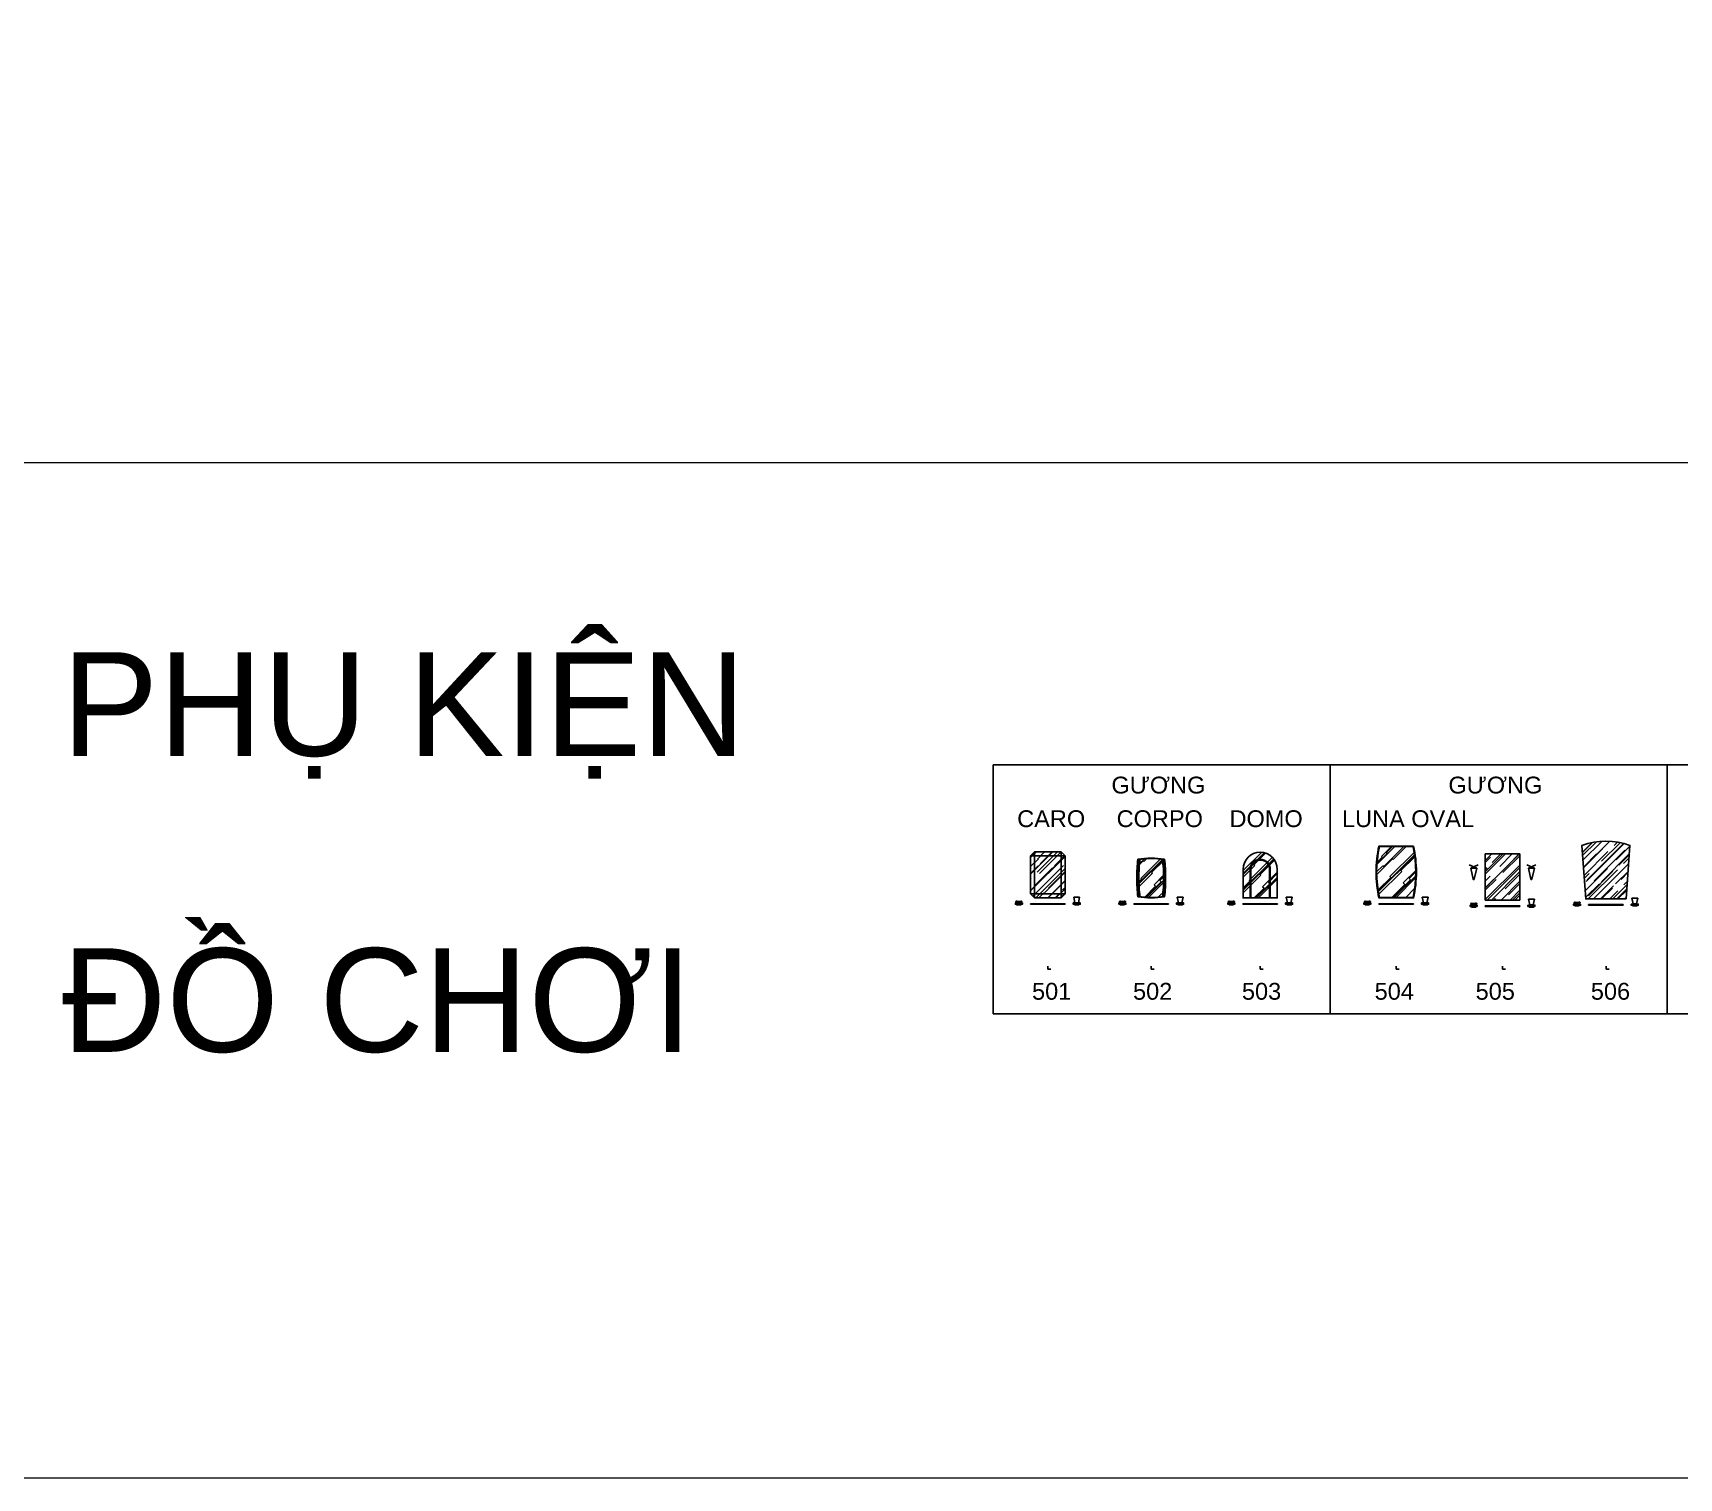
# Model space of a CAD drawing. Header units: inches. Extents: x 242965 to 445791, y 236206 to 423703.
# Drawn here: x 354553 to 383132, y 236206 to 261299 of the extents above; entities that cross this region are included whole.
import ezdxf

# ---------------------------------------------------------------- set-up
doc = ezdxf.new("R2010")
doc.units = ezdxf.units.IN
doc.header["$MEASUREMENT"] = 0
doc.layers.add('2', color=181, linetype='Continuous', lineweight=20)
doc.layers.add('e', color=96, linetype='Continuous', lineweight=5)
doc.layers.add('HATCH', color=8, linetype='Continuous')
doc.layers.add('wc', color=144, linetype='Continuous')
doc.styles.add('Vni-Helve', font='')
doc.styles.get('Vni-Helve').set_extended_font_data('VNI-Helve')

# ---------------------------------------------------------------- blocks, each defined once
blk = doc.blocks.new('501')
at = {"layer": 'wc'}
h = blk.add_hatch(dxfattribs=at)
h.set_pattern_fill('AR-RROOF', color=8, scale=150, angle=45, style=0)
h.set_pattern_definition([(45, (-99222.41, -5562.88), (127.27922, 339.41125), [2250, -300, 750, -150]), (45, (-99134.38, -5368.78), (-247.13382, 35.0018), [450, -49.5, 900, -112.5]), (45, (-99259.53, -5419.69), (480.47906, 622.60752), [1200, -210, 600, -150])])
h.paths.add_polyline_path([(-230, 2037), (-300, 1967), (-300, 1307), (-230, 1237), (230, 1237), (300, 1307), (300, 1967), (230, 2037)])
at = {"layer": 'HATCH', "linetype": 'Continuous'}
blk.add_lwpolyline([(-230, 2037), (-300, 1967), (-300, 1307), (-230, 1237), (230, 1237), (300, 1307), (300, 1967), (230, 2037)], close=True, dxfattribs=at)
at = {"layer": 'wc'}
for p, q in [((-230, 2037), (-230, 1237)), ((-300, 1307), (300, 1307))]:
    blk.add_line(p, q, dxfattribs=at)
at = {"layer": 'wc', "color": 4}
blk.add_lwpolyline([(-230, 2037), (-300, 1967), (-300, 1307), (-230, 1237), (230, 1237), (300, 1307), (300, 1967), (230, 2037)], close=True, dxfattribs=at)
at = {"layer": 'wc'}
for points in [[(230, 1237), (230, 2037)], [(-300, 1967), (300, 1967)], [(471, 1152), (449, 1251)], [(553, 1251), (449, 1251)], [(471, 1152), (531, 1152)], [(531, 1152), (553, 1251)], [(-300, 1137), (300, 1137)], [(300, 1137), (-300, 1137)], [(-300, 1137), (-300, 1127)], [(-300, 1127), (300, 1127)], [(300, 1137), (300, 1127)], [(50, 0), (0, 0), (0, 50)]]:
    blk.add_lwpolyline(points, dxfattribs=at)
for points in [[(-441, 1149), (-562, 1149), (-562, 1127), (-441, 1127)], [(441, 1149), (562, 1149), (562, 1127), (441, 1127)], [(-462, 1115), (-538, 1115), (-538, 1126), (-462, 1126)], [(462, 1115), (538, 1115), (538, 1126), (462, 1126)]]:
    blk.add_lwpolyline(points, close=True, dxfattribs=at)
for points in [[(-540, 1180, 0.795318), (-549, 1159)], [(-549, 1159, 0.066004), (-531, 1149)], [(-540, 1180, 0.111001), (-462, 1181)], [(-472, 1149, 0.076486), (-452, 1161)], [(-452, 1161, 0.795318), (-462, 1181)]]:
    blk.add_lwpolyline(points, format="xyb", dxfattribs=at)
blk = doc.blocks.new('503')
at = {"layer": 'HATCH', "linetype": 'Continuous'}
blk.add_lwpolyline([(297, 1732, 1), (-297, 1732), (-297, 1237), (297, 1237), (297, 1726)], format="xyb", dxfattribs=at)
at = {"layer": 'wc', "color": 8}
for p, q in [((-299, 1708), (23, 2028)), ((-297, 1661), (66, 2021)), ((-297, 1645), (79, 2018)), ((-109, 1811), (94, 2013)), ((-297, 1389), (234, 1915)), ((-297, 1372), (241, 1906)), ((-297, 1598), (-95, 1797)), ((-192, 1542), (210, 1941)), ((-163, 1732), (-163, 1237)), ((-95, 1797), (-109, 1811)), ((-2, 1645), (249, 1894)), ((163, 1732), (163, 1237)), ((-285, 1694), (-299, 1708)), ((-297, 1682), (-285, 1694)), ((-297, 1325), (12, 1631)), ((-297, 1410), (-178, 1528)), ((-178, 1528), (-192, 1542)), ((-83, 1237), (165, 1484)), ((-62, 1237), (297, 1594)), ((-29, 1237), (297, 1561)), ((12, 1631), (-2, 1645)), ((40, 1432), (297, 1686)), ((66, 1406), (40, 1432)), ((143, 1507), (297, 1660)), ((165, 1484), (143, 1507)), ((-104, 1237), (66, 1406))]:
    blk.add_line(p, q, dxfattribs=at)
at = {"layer": 'wc', "color": 7}
for p, q in [((-297, 1237), (-297, 1726)), ((297, 1237), (297, 1732)), ((-297, 1237), (297, 1237))]:
    blk.add_line(p, q, dxfattribs=at)
at = {"layer": 'wc'}
for p, q in [((-175, 1732), (-175, 1237)), ((175, 1732), (175, 1237))]:
    blk.add_line(p, q, dxfattribs=at)
at = {"layer": 'wc', "color": 7}
blk.add_lwpolyline([(297, 1732, 1), (-297, 1732), (-297, 1237), (297, 1237), (297, 1726)], format="xyb", dxfattribs=at)
at = {"layer": 'wc'}
for points in [[(-441, 1149), (-562, 1149), (-562, 1127), (-441, 1127)], [(441, 1149), (562, 1149), (562, 1127), (441, 1127)], [(-462, 1115), (-538, 1115), (-538, 1126), (-462, 1126)], [(462, 1115), (538, 1115), (538, 1126), (462, 1126)]]:
    blk.add_lwpolyline(points, close=True, dxfattribs=at)
for points in [[(-540, 1180, 0.795318), (-549, 1159)], [(-549, 1159, 0.066004), (-531, 1149)], [(-540, 1180, 0.111001), (-462, 1181)], [(-472, 1149, 0.076486), (-452, 1161)], [(-452, 1161, 0.795318), (-462, 1181)]]:
    blk.add_lwpolyline(points, format="xyb", dxfattribs=at)
for points in [[(553, 1251), (449, 1251)], [(471, 1152), (449, 1251)], [(471, 1152), (531, 1152)], [(531, 1152), (553, 1251)], [(300, 1137), (-300, 1137)], [(-300, 1137), (300, 1137)], [(-300, 1137), (-300, 1127)], [(-300, 1127), (300, 1127)], [(300, 1137), (300, 1127)], [(50, 0), (0, 0), (0, 50)]]:
    blk.add_lwpolyline(points, dxfattribs=at)
blk.add_arc((0, 1732), 175, 0, 180, dxfattribs=at)
at = {"layer": 'wc', "color": 8}
blk.add_arc((0, 1732), 163, 0, 180, dxfattribs=at)
blk = doc.blocks.new('502')
at = {"layer": 'HATCH', "linetype": 'Continuous'}
blk.add_lwpolyline([(231, 1909, 0.081386), (-231, 1909), (-231, 1909, 0.034088), (-250, 1583), (-250, 1583, 0.034088), (-231, 1256, 0.081386), (231, 1256, 0.034088), (250, 1583), (250, 1583, 0.034088), (231, 1909)], format="xyb", close=True, dxfattribs=at)
at = {"layer": 'wc'}
for p, q in [((-223, 1904), (-231, 1909)), ((223, 1904), (231, 1909)), ((-223, 1261), (-231, 1256)), ((223, 1261), (231, 1256))]:
    blk.add_line(p, q, dxfattribs=at)
at = {"layer": 'wc', "color": 8}
for p, q in [((-214, 1497), (203, 1910)), ((-213, 1480), (218, 1908)), ((-206, 1816), (-139, 1882)), ((-204, 1834), (-119, 1918)), ((-183, 1576), (158, 1915)), ((-139, 1882), (-128, 1871)), ((-128, 1871), (-78, 1921)), ((7, 1679), (235, 1906)), ((-214, 1517), (-169, 1562)), ((-211, 1435), (21, 1665)), ((-169, 1562), (-183, 1576)), ((-119, 1247), (75, 1440)), ((-100, 1246), (174, 1518)), ((-80, 1245), (214, 1537)), ((-48, 1244), (214, 1504)), ((21, 1665), (7, 1679)), ((49, 1466), (214, 1630)), ((75, 1440), (49, 1466)), ((151, 1541), (214, 1604)), ((174, 1518), (151, 1541)), ((123, 1248), (246, 1370))]:
    blk.add_line(p, q, dxfattribs=at)
at = {"layer": 'wc'}
for points in [[(-441, 1149), (-562, 1149), (-562, 1127), (-441, 1127)], [(441, 1149), (562, 1149), (562, 1127), (441, 1127)], [(-462, 1115), (-538, 1115), (-538, 1126), (-462, 1126)], [(462, 1115), (538, 1115), (538, 1126), (462, 1126)]]:
    blk.add_lwpolyline(points, close=True, dxfattribs=at)
for points in [[(-540, 1180, 0.795318), (-549, 1159)], [(-549, 1159, 0.066004), (-531, 1149)], [(-540, 1180, 0.111001), (-462, 1181)], [(-472, 1149, 0.076486), (-452, 1161)], [(-452, 1161, 0.795318), (-462, 1181)]]:
    blk.add_lwpolyline(points, format="xyb", dxfattribs=at)
for points in [[(553, 1251), (449, 1251)], [(471, 1152), (449, 1251)], [(471, 1152), (531, 1152)], [(531, 1152), (553, 1251)], [(-300, 1137), (-300, 1127)], [(300, 1137), (-300, 1137)], [(-300, 1137), (300, 1137)], [(-300, 1127), (300, 1127)], [(300, 1137), (300, 1127)], [(50, 0), (0, 0), (0, 50)]]:
    blk.add_lwpolyline(points, dxfattribs=at)
at = {"layer": 'wc', "color": 7}
for centre, radius, start, end in [((2152, 1612), 2402, 172.8749, 180.6843), ((10, 380), 1548, 90.3542, 98.9514), ((-10, 380), 1548, 81.0486, 89.6458), ((-2152, 1612), 2402, 359.3157, 7.1251), ((2152, 1554), 2402, 179.3157, 187.1251), ((-2152, 1554), 2402, 352.8749, 0.6843), ((10, 2785), 1548, 261.0486, 269.6458), ((-10, 2785), 1548, 270.3542, 278.9514)]:
    blk.add_arc(centre, radius, start, end, dxfattribs=at)
at = {"layer": 'wc', "color": 8}
for centre, radius, start, end in [((2152, 1612), 2393, 172.9703, 180.6867), ((2152, 1612), 2385, 172.9125, 180.6892), ((2152, 1612), 2366, 172.7926, 180.6946), ((-2152, 1612), 2366, 359.3054, 7.2074), ((-2152, 1612), 2385, 359.3108, 7.0875), ((-2152, 1612), 2393, 359.3133, 7.0297), ((2152, 1554), 2393, 179.3133, 187.0297), ((2152, 1554), 2385, 179.3108, 187.0875), ((2152, 1554), 2366, 179.3054, 187.2074), ((-2152, 1554), 2366, 352.7926, 0.6946), ((-2152, 1554), 2385, 352.9125, 0.6892), ((-2152, 1554), 2393, 352.9703, 0.6867)]:
    blk.add_arc(centre, radius, start, end, dxfattribs=at)
at = {"layer": 'wc'}
for centre, start, end in [((10, 380), 90.3556, 98.6923), ((-10, 380), 81.3077, 89.6444), ((10, 2785), 261.3077, 269.6444), ((-10, 2785), 270.3556, 278.6923)]:
    blk.add_arc(centre, 1542, start, end, dxfattribs=at)
blk = doc.blocks.new('506')
at = {"layer": 'wc'}
h = blk.add_hatch(dxfattribs=at)
h.set_pattern_fill('AR-RROOF', color=8, scale=150, angle=45, style=0)
h.set_pattern_definition([(45, (-108918.34, -5562.88), (127.27922, 339.41125), [2250, -300, 750, -150]), (45, (-108830.3, -5368.78), (-247.13382, 35.0018), [450, -49.5, 900, -112.5]), (45, (-108955.46, -5419.69), (480.47906, 622.60752), [1200, -210, 600, -150])])
edge = h.paths.add_edge_path()
edge.add_line((343, 1220), (410, 2149))
edge.add_line((410, 2149), (410, 2149))
edge.add_arc((-7, 971), 1249, 70.5293, 109.4707)
edge.add_line((-423, 2149), (-423, 2149))
edge.add_line((-423, 2149), (-357, 1220))
edge.add_line((-357, 1220), (343, 1220))
at = {"layer": 'HATCH', "linetype": 'Continuous'}
blk.add_lwpolyline([(343, 1220), (410, 2149), (410, 2149, 0.171569), (-423, 2149), (-423, 2149), (-357, 1220)], format="xyb", close=True, dxfattribs=at)
at = {"layer": 'wc', "color": 4}
blk.add_lwpolyline([(343, 1220), (410, 2149), (410, 2149, 0.171569), (-423, 2149), (-423, 2149), (-357, 1220)], format="xyb", close=True, dxfattribs=at)
at = {"layer": 'wc'}
for points in [[(-546, 1162, 0.795318), (-556, 1142)], [(-546, 1162, 0.111001), (-469, 1164)], [(-479, 1131, 0.076486), (-459, 1144)], [(-459, 1144, 0.795318), (-469, 1164)], [(-556, 1142, 0.066004), (-538, 1131)]]:
    blk.add_lwpolyline(points, format="xyb", dxfattribs=at)
for points in [[(464, 1135), (443, 1233)], [(546, 1233), (443, 1233)], [(525, 1135), (546, 1233)], [(-307, 1120), (293, 1120)], [(-307, 1120), (-307, 1110)], [(293, 1120), (-307, 1120)], [(-307, 1110), (293, 1110)], [(293, 1120), (293, 1110)], [(464, 1135), (525, 1135)], [(50, 0), (0, 0), (0, 50)]]:
    blk.add_lwpolyline(points, dxfattribs=at)
for points in [[(-447, 1131), (-568, 1131), (-568, 1109), (-447, 1109)], [(-469, 1098), (-544, 1098), (-544, 1109), (-469, 1109)], [(434, 1131), (555, 1131), (555, 1109), (434, 1109)], [(456, 1098), (531, 1098), (531, 1109), (456, 1109)]]:
    blk.add_lwpolyline(points, close=True, dxfattribs=at)
blk = doc.blocks.new('505')
at = {"layer": 'wc'}
h = blk.add_hatch(dxfattribs=at)
h.set_pattern_fill('AR-RROOF', color=8, scale=170, angle=45, style=0)
h.set_pattern_definition([(45, (37786.3, -14751.1), (144.2498, 384.6661), [2550, -340, 850, -170]), (45, (37886.07, -14531.12), (-280.085, 39.6687), [510, -56.1, 1020, -127.5]), (45, (37744.22, -14588.82), (544.54293, 705.62186), [1360, -238, 680, -170])])
h.paths.add_polyline_path([(-300, 2000), (300, 2000), (300, 1200), (-300, 1200)])
at = {"layer": 'HATCH', "linetype": 'Continuous'}
blk.add_lwpolyline([(-300, 2000), (300, 2000), (300, 1200), (-300, 1200)], close=True, dxfattribs=at)
at = {"layer": 'wc'}
for points in [[(-449, 1754), (-580, 1810)], [(-553, 1754), (-423, 1810)], [(-511, 1562), (-553, 1754)], [(-553, 1754), (-449, 1754)], [(-449, 1754), (-553, 1754)], [(-491, 1562), (-449, 1754)], [(553, 1754), (423, 1810)], [(449, 1754), (580, 1810)], [(491, 1562), (449, 1754)], [(449, 1754), (553, 1754)], [(553, 1754), (449, 1754)], [(511, 1562), (553, 1754)], [(471, 1115), (449, 1214)], [(553, 1214), (449, 1214)], [(531, 1115), (553, 1214)], [(-300, 1100), (300, 1100)], [(471, 1115), (531, 1115)], [(50, 0), (0, 0), (0, 50)]]:
    blk.add_lwpolyline(points, dxfattribs=at)
at = {"layer": 'wc', "color": 4}
blk.add_lwpolyline([(-300, 2000), (300, 2000), (300, 1200), (-300, 1200)], close=True, dxfattribs=at)
at = {"layer": 'wc'}
for points in [[(-511, 1562, 0.80536), (-491, 1562)], [(491, 1562, 0.80536), (511, 1562)], [(-540, 1143, 0.111001), (-462, 1144)], [(-452, 1124, 0.795318), (-462, 1144)], [(-540, 1143, 0.795318), (-549, 1122)], [(-549, 1122, 0.066004), (-531, 1112)], [(-472, 1112, 0.076486), (-452, 1124)]]:
    blk.add_lwpolyline(points, format="xyb", dxfattribs=at)
for points in [[(-441, 1112), (-562, 1112), (-562, 1090), (-441, 1090)], [(-462, 1078), (-538, 1078), (-538, 1089), (-462, 1089)], [(-300, 1100), (-300, 1090), (300, 1090), (300, 1100)], [(441, 1112), (562, 1112), (562, 1090), (441, 1090)], [(462, 1078), (538, 1078), (538, 1089), (462, 1089)]]:
    blk.add_lwpolyline(points, close=True, dxfattribs=at)
blk = doc.blocks.new('504')
at = {"layer": 'HATCH', "linetype": 'Continuous'}
blk.add_lwpolyline([(300, 2137, -0.111111), (300, 1237), (300, 1237), (-300, 1237), (-300, 1237, -0.111111), (-300, 2137), (-300, 2137), (300, 2137)], format="xyb", close=True, dxfattribs=at)
at = {"layer": 'wc', "color": 8}
for p, q in [((-336, 1819), (-25, 2127)), ((-335, 1830), (-155, 2009)), ((-256, 1955), (-83, 2127)), ((-217, 1780), (134, 2127)), ((-168, 2023), (-62, 2127)), ((-155, 2009), (-168, 2023)), ((-109, 1609), (312, 2026)), ((-54, 1904), (172, 2127)), ((-340, 1689), (-232, 1796)), ((-339, 1642), (-65, 1915)), ((-333, 1852), (-243, 1942)), ((-313, 1357), (318, 1984)), ((-311, 1343), (320, 1969)), ((-243, 1942), (-256, 1955)), ((-232, 1796), (-217, 1780)), ((-65, 1915), (-54, 1904)), ((81, 1712), (323, 1952)), ((-316, 1375), (-95, 1594)), ((-303, 1303), (95, 1698)), ((-95, 1594), (-109, 1609)), ((-78, 1247), (149, 1472)), ((-57, 1247), (248, 1551)), ((-36, 1247), (339, 1620)), ((-3, 1247), (337, 1586)), ((95, 1698), (81, 1712)), ((123, 1498), (340, 1713)), ((149, 1472), (123, 1498)), ((225, 1573), (340, 1687)), ((248, 1551), (225, 1573)), ((164, 1247), (320, 1403))]:
    blk.add_line(p, q, dxfattribs=at)
at = {"layer": 'wc', "color": 7}
for p, q in [((-300, 2137), (300, 2137)), ((-300, 1237), (300, 1237))]:
    blk.add_line(p, q, dxfattribs=at)
at = {"layer": 'wc', "ltscale": 3}
for p, q in [((-292, 2127), (-300, 2137)), ((-292, 2127), (292, 2127)), ((292, 2127), (300, 2137)), ((-292, 1247), (-300, 1237)), ((-292, 1247), (292, 1247)), ((292, 1247), (300, 1237))]:
    blk.add_line(p, q, dxfattribs=at)
at = {"layer": 'wc'}
for points in [[(-441, 1149), (-562, 1149), (-562, 1127), (-441, 1127)], [(441, 1149), (562, 1149), (562, 1127), (441, 1127)], [(-462, 1115), (-538, 1115), (-538, 1126), (-462, 1126)], [(462, 1115), (538, 1115), (538, 1126), (462, 1126)]]:
    blk.add_lwpolyline(points, close=True, dxfattribs=at)
for points in [[(-540, 1180, 0.795318), (-549, 1159)], [(-549, 1159, 0.066004), (-531, 1149)], [(-540, 1180, 0.111001), (-462, 1181)], [(-472, 1149, 0.076486), (-452, 1161)], [(-452, 1161, 0.795318), (-462, 1181)]]:
    blk.add_lwpolyline(points, format="xyb", dxfattribs=at)
for points in [[(553, 1251), (449, 1251)], [(471, 1152), (449, 1251)], [(471, 1152), (531, 1152)], [(531, 1152), (553, 1251)], [(-300, 1137), (300, 1137)], [(300, 1137), (-300, 1137)], [(-300, 1137), (-300, 1127)], [(-300, 1127), (300, 1127)], [(300, 1137), (300, 1127)], [(50, 0), (0, 0), (0, 50)]]:
    blk.add_lwpolyline(points, dxfattribs=at)
at = {"layer": 'wc', "color": 7}
for centre, start, end in [((1700, 1687), 167.3196, 192.6804), ((-1700, 1687), 347.3196, 12.6804)]:
    blk.add_arc(centre, 2050, start, end, dxfattribs=at)
at = {"layer": 'wc', "ltscale": 3}
for centre, start, end in [((1700, 1687), 167.5442, 192.4558), ((-1700, 1687), 347.5442, 12.4558)]:
    blk.add_arc(centre, 2040, start, end, dxfattribs=at)

msp = doc.modelspace()

# ---------------------------------------------------------------- linework, layer by layer
at = {"layer": 'e'}
for points in [[(294651.656, 253841.58), (409694.156, 253841.58), (409694.156, 331887.901), (294651.656, 331887.901)], [(294651.656, 253841.58), (409694.156, 253841.58), (409694.156, 236205.515), (294651.656, 236205.515)]]:
    msp.add_lwpolyline(points, close=True, dxfattribs=at)
at = {"layer": 'wc', "color": 3}
for points in [[(371225.816, 244267.946), (377076.078, 244267.946), (377076.078, 248587.297), (371225.816, 248587.297)], [(377076.078, 244267.946), (382926.341, 244267.946), (382926.341, 248587.297), (377076.078, 248587.297)], [(382926.341, 244267.946), (388776.604, 244267.946), (388776.604, 248587.297), (382926.341, 248587.297)]]:
    msp.add_lwpolyline(points, close=True, dxfattribs=at)

# ---------------------------------------------------------------- block references
at = {"layer": 'wc'}
for name, p in [('506', (381868.409, 245042.235)), ('501', (372172.485, 245042.235)), ('502', (373968.076, 245042.235)), ('503', (375859.878, 245042.235)), ('504', (378221.312, 245042.235)), ('505', (380067.004, 245042.235))]:
    msp.add_blockref(name, p, dxfattribs=at)

# ---------------------------------------------------------------- texts
at = {"layer": '2', "color": 6, "style": 'Vni-Helve'}
for s, p in [('PHUÏ KIEÄN', (355052.877, 248745.955)), ('ÑOÀ CHÔI', (355052.877, 243605.967))]:
    msp.add_text(s, height=1800, dxfattribs=at).set_placement(p)
at = {"layer": '2', "color": 4, "style": 'Vni-Helve'}
for s, p in [('GÖÔNG', (373276.886, 248092.572)), ('GÖÔNG', (379127.148, 248092.572)), ('CARO', (371640.774, 247508.619)), ('CORPO', (373367.095, 247508.619)), ('DOMO', (375327.141, 247508.619)), ('LUNA OVAL', (377279.403, 247508.619)), ('501', (371898.492, 244511.623)), ('502', (373651.918, 244511.623)), ('503', (375542.439, 244511.623)), ('504', (377846.368, 244511.623)), ('505', (379599.794, 244511.623)), ('506', (381600.13, 244511.623))]:
    msp.add_text(s, height=292.5, dxfattribs=at).set_placement(p)

doc.saveas('drawing.dxf')
